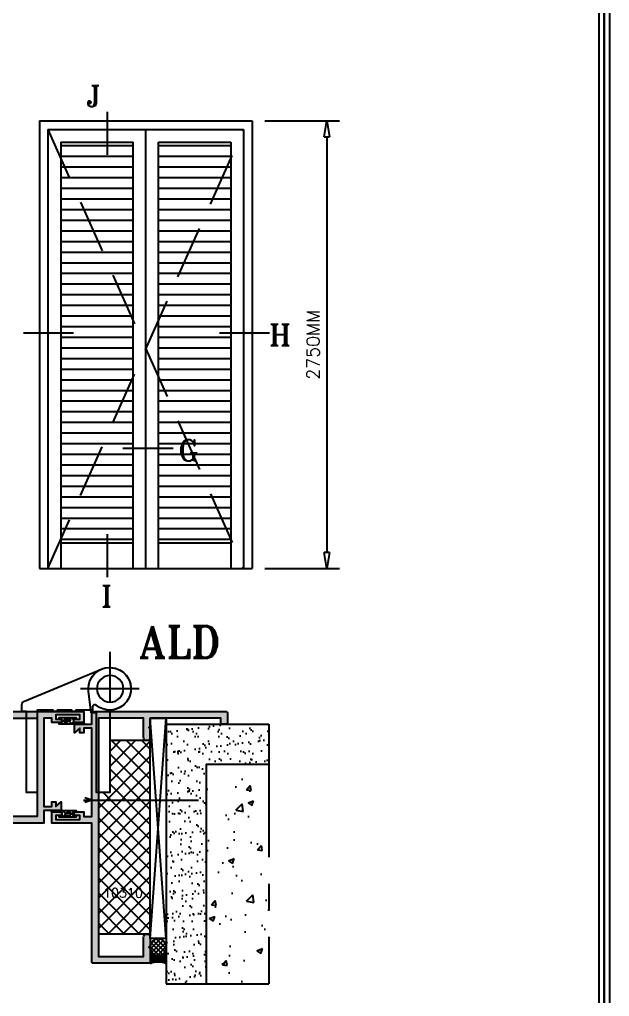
# Model space of a CAD drawing. Header units: centimetres. Extents: x -10126 to 3518, y -12053 to -9298.
# Drawn here: x 2932 to 3518, y -11219 to -10249 of the extents above; entities that cross this region are included whole.
import ezdxf
from ezdxf.enums import TextEntityAlignment as Align

# ---------------------------------------------------------------- set-up
doc = ezdxf.new("R2010")
doc.units = ezdxf.units.CM
doc.header["$LTSCALE"] = 100
doc.header["$MEASUREMENT"] = 0
doc.header["$PDMODE"] = 1
doc.linetypes.add('CENTER', pattern=[2, 1.25, -0.25, 0.25, -0.25])
doc.linetypes.add('DASHED', pattern=[0.75, 0.5, -0.25])
doc.layers.add('DEFPOINT', color=7, linetype='Continuous', plot=False)
for name, color, linetype in [('HANDRAIL', 161, 'Continuous'), ('SCHEDULE LINES-01', 2, 'Continuous'), ('SCHEDULE LINES-02', 8, 'Continuous'), ('TEXT', 3, 'Continuous'), ('WINDOW', 1, 'Continuous')]:
    doc.layers.add(name, color=color, linetype=linetype)
doc.layers.get('0').freeze()
doc.styles.add('ALUM18', font='romans.shx', dxfattribs={"width": 0.8, "height": 18})
doc.styles.add('ROMANS', font='romans')
doc.styles.add('ROMANT', font='romant', dxfattribs={"width": 0.75, "height": 12})
doc.dimstyles.new('ALUM18', dxfattribs={"dimtxt": 18, "dimasz": 25, "dimexe": 12, "dimexo": 12, "dimgap": 7, "dimtad": 1, "dimlfac": 0.2, "dimdsep": 46, "dimtxsty": 'ALUM18', "dimblk1": 'CLOSEDBLANK', "dimblk2": 'CLOSEDBLANK', "dimsah": 1, "dimcen": 2.5, "dimclrd": 1, "dimclre": 1, "dimclrt": 3, "dimadec": 0, "dimazin": 0, "dimtfac": 1, "dimtofl": 0, "dimtmove": 1, "dimatfit": 3, "dimldrblk": 'CLOSEDBLANK', "dimfxl": 1, "dimtolj": 1, "dimtzin": 0, "dimarcsym": 0})

# ---------------------------------------------------------------- blocks, each defined once
blk = doc.blocks.new('1W1W1W')
at = {"layer": 'SCHEDULE LINES-01'}
for points in [[(-40875.43, 982.11, 0), (-40875.43, 3737.26, 0), (-36879.5, 3737.26, 0), (-36879.5, 982.11, 0)], [(-40875.43, 982.11, 0), (-40875.43, 3737.26, 0), (-36879.5, 3737.26, 0), (-36879.5, 982.11, 0)], [(-40875.43, 982.11, 0), (-40875.43, 3737.26, 0), (-36879.5, 3737.26, 0), (-36879.5, 982.11, 0)], [(-40864.77, 992.76, 0), (-40864.77, 3534.85, 0), (-36890.16, 3534.85, 0), (-36890.16, 992.76, 0)], [(-40864.77, 992.76, 0), (-40864.77, 3534.85, 0), (-36890.16, 3534.85, 0), (-36890.16, 992.76, 0)], [(-40864.77, 992.76, 0), (-40864.77, 3534.85, 0), (-36890.16, 3534.85, 0), (-36890.16, 992.76, 0)]]:
    blk.add_polyline3d(points, close=True, dxfattribs=at)
at = {"layer": 'SCHEDULE LINES-02', "elevation": 0}
blk.add_lwpolyline([(-40870.1, 3731.93), (-36884.83, 3731.93), (-36884.83, 3540.18), (-36884.83, 987.43), (-40870.1, 987.43), (-40870.1, 3540.18), (-40870.1, 3731.93), (-36884.83, 3731.93), (-36884.83, 3540.18), (-36884.83, 987.43), (-40870.1, 987.43), (-40870.1, 3540.18), (-40870.1, 987.43), (-36884.83, 987.43), (-36884.83, 3540.18), (-36884.83, 3731.93)], close=True, dxfattribs=at)
blk = doc.blocks.new('SE6')
h = blk.add_hatch()
h.set_pattern_fill('U', color=11, scale=1.2, angle=45, style=0, double=1, pattern_type=0)
h.set_pattern_definition([(45, (267.852, 0.2828), (-0.848528, 0.848528), []), (135, (267.852, 0.2828), (-0.848528, -0.848528), [])])
edge = h.paths.add_edge_path()
edge.add_ellipse((-0.53, -0.09), major_axis=(0, -3.18), ratio=0.943916, start_angle=0, end_angle=360)
at = {"color": 21}
for centre, start, end in [((-0.53, -8.03), 112.02, 112.6199), ((-0.53, -8.63), 110.7261, 112.6199), ((-0.53, -9.23), 108.7163, 112.6199), ((-0.53, -9.83), 105.8582, 112.6199), ((-0.53, -10.43), 101.6893, 112.6199), ((-0.53, -11.03), 67.3801, 112.6199), ((-0.53, -10.43), 67.3801, 78.3107), ((-0.53, -9.83), 67.3801, 74.1418), ((-0.53, -9.23), 67.3801, 71.2837), ((-0.53, -8.63), 67.3801, 69.2739), ((-0.53, -8.03), 67.3801, 67.98), ((-0.53, -11.63), 67.3801, 112.6199), ((-0.53, -12.23), 67.3801, 112.6199), ((-0.53, -12.83), 67.3801, 112.6199), ((-0.53, -13.43), 67.3801, 112.6199)]:
    blk.add_arc(centre, 7.8, start, end, dxfattribs=at)
blk.add_ellipse((-0.53, -0.09), major_axis=(0, -3.18), ratio=0.943916)
blk = doc.blocks.new('ARO')
at = {"color": 1, "linetype": 'CENTER'}
blk.add_line((0, -3.07), (0, 40.2), dxfattribs=at)
at = {"color": 1, "linetype": 'Continuous'}
for q in [(-0.91, -2.55), (0.91, -2.55)]:
    blk.add_line((0, 0), q, dxfattribs=at)
blk = doc.blocks.new('_CLOSEDBLANK')
at = {"color": 0, "linetype": 'ByBlock'}
for p, q in [((-1, 0.167), (0, 0)), ((-1, 0.167), (-1, -0.167)), ((0, 0), (-1, -0.167))]:
    blk.add_line(p, q, dxfattribs=at)
blk = doc.blocks.new('*D42')
at = {"color": 1, "lineweight": -2, "transparency": 16777216}
for p, q in [((1324.02, 875.7), (1394.29, 875.7)), ((1382.29, 860.7), (1382.29, 470.1)), ((1324.02, 455.1), (1394.29, 455.1))]:
    blk.add_line(p, q, dxfattribs=at)
at = {"layer": 'DEFPOINT', "color": 0, "transparency": 16777216}
for p in [(1312.02, 875.7), (1312.02, 455.1), (1382.29, 455.1)]:
    blk.add_point(p, dxfattribs=at)
at = {"color": 1, "lineweight": -2, "transparency": 16777216, "xscale": 15, "yscale": 15, "zscale": 15}
for p, rotation in [((1382.29, 875.7), 90), ((1382.29, 455.1), 270)]:
    blk.add_blockref('_CLOSEDBLANK', p, dxfattribs=dict(at, rotation=rotation))
at = {"color": 3, "transparency": 16777216, "insert": (1369.29, 665.4), "char_height": 12, "attachment_point": 5, "rotation": 90, "style": 'ROMANS'}
blk.add_mtext('\\A1;2750MM', dxfattribs=at)
blk = doc.blocks.new('A$C28501ABB')
h = blk.add_hatch()
h.set_pattern_fill('LINE', color=4, scale=80, style=0)
h.set_pattern_definition([(360, (421.731, 45.546), (2e-15, 10), [])])
h.paths.add_polyline_path([(1200.018, 634.49), (1200.018, 688.307), (1132.018, 840.79), (1132.018, 482.007)])
h.paths.add_polyline_path([(1200.018, 855.698), (1132.018, 855.698), (1132.018, 840.79), (1200.018, 688.307)])
h.paths.add_polyline_path([(1224.018, 688.307), (1292.018, 840.79), (1292.018, 855.698), (1224.018, 855.698)])
h.paths.add_polyline_path([(1292.018, 840.79), (1224.018, 688.307), (1224.018, 634.49), (1292.018, 482.007)])
h.paths.add_polyline_path([(1224.018, 479.098), (1292.018, 479.098), (1292.018, 482.007), (1224.018, 634.49)])
h.paths.add_polyline_path([(1200.018, 634.49), (1132.018, 482.007), (1132.018, 479.098), (1200.018, 479.098)])
h.paths.add_polyline_path([(1240.348, 551.091), (1267.49, 551.091), (1267.49, 581.091), (1240.348, 581.091)], flags=24)
h = blk.add_hatch(color=256)
h.paths.add_polyline_path([(1034.951, 221.968), (1034.951, 314.468), (1053.701, 314.468), (1109.951, 314.468), (1109.951, 221.968), (1053.701, 221.968)], flags=16)
edge = h.paths.add_edge_path()
edge.add_line((1053.701, 320.718), (1153.701, 320.718))
edge.add_line((1153.701, 320.718), (1153.701, 310.218))
edge.add_line((1153.701, 310.218), (1145.826, 310.218))
edge.add_arc((1145.826, 311.843), 1.625, 90.000061, 269.999914, ccw=False)
edge.add_line((1145.826, 313.468), (1149.951, 313.468))
edge.add_line((1149.951, 313.468), (1149.951, 317.468))
edge.add_line((1149.951, 317.468), (1138.701, 317.468))
edge.add_line((1138.701, 317.468), (1127.451, 317.468))
edge.add_line((1127.451, 317.468), (1127.451, 313.468))
edge.add_line((1127.451, 313.468), (1131.576, 313.468))
edge.add_arc((1131.576, 311.843), 1.625, -89.999914, 89.999939, ccw=False)
edge.add_line((1131.576, 310.218), (1123.701, 310.218))
edge.add_line((1123.701, 310.218), (1123.701, 314.468))
edge.add_line((1123.701, 314.468), (1116.201, 314.468))
edge.add_line((1116.201, 314.468), (1116.201, 231.468))
edge.add_line((1116.201, 231.468), (1123.701, 231.468))
edge.add_line((1123.701, 231.468), (1123.701, 235.718))
edge.add_line((1123.701, 235.718), (1127.451, 235.718))
edge.add_line((1127.451, 235.718), (1127.451, 231.468))
edge.add_line((1127.451, 231.468), (1132.451, 235.718))
edge.add_line((1132.451, 235.718), (1132.451, 227.718))
edge.add_line((1132.451, 227.718), (1116.201, 227.718))
edge.add_line((1116.201, 227.718), (1116.201, 215.718))
edge.add_line((1116.201, 215.718), (1053.701, 215.718))
edge.add_line((1053.701, 215.718), (991.201, 215.718))
edge.add_line((991.201, 215.718), (991.201, 226.218))
edge.add_line((991.201, 226.218), (999.076, 226.218))
edge.add_arc((999.076, 224.593), 1.625, -89.999939, 89.999914, ccw=False)
edge.add_line((999.076, 222.968), (994.951, 222.968))
edge.add_line((994.951, 222.968), (994.951, 218.968))
edge.add_line((994.951, 218.968), (1006.201, 218.968))
edge.add_line((1006.201, 218.968), (1017.451, 218.968))
edge.add_line((1017.451, 218.968), (1017.451, 222.968))
edge.add_line((1017.451, 222.968), (1013.326, 222.968))
edge.add_arc((1013.326, 224.593), 1.625, 90.000086, 269.999939, ccw=False)
edge.add_line((1013.326, 226.218), (1021.201, 226.218))
edge.add_line((1021.201, 226.218), (1021.201, 221.968))
edge.add_line((1021.201, 221.968), (1028.701, 221.968))
edge.add_line((1028.701, 221.968), (1028.701, 304.968))
edge.add_line((1028.701, 304.968), (1021.201, 304.968))
edge.add_line((1021.201, 304.968), (1021.201, 300.718))
edge.add_line((1021.201, 300.718), (1017.451, 300.718))
edge.add_line((1017.451, 300.718), (1017.451, 304.968))
edge.add_line((1017.451, 304.968), (1012.451, 300.718))
edge.add_line((1012.451, 300.718), (1012.451, 308.718))
edge.add_line((1012.451, 308.718), (1028.701, 308.718))
edge.add_line((1028.701, 308.718), (1028.701, 320.718))
edge.add_line((1028.701, 320.718), (1053.701, 320.718))
h = blk.add_hatch(color=256)
edge = h.paths.add_edge_path()
edge.add_arc((1213.076, 108.343), 3.125, 0.000028, 179.999972, ccw=False)
edge.add_line((1216.201, 108.343), (1216.201, 100.218))
edge.add_line((1216.201, 100.218), (1214.951, 98.968))
edge.add_line((1214.951, 98.968), (1216.201, 97.718))
edge.add_line((1216.201, 97.718), (1216.201, 85.218))
edge.add_arc((1214.951, 85.218), 1.25, -90, 0, ccw=False)
edge.add_line((1214.951, 83.968), (1162.451, 83.968))
edge.add_arc((1162.451, 85.218), 1.25, 180, 270, ccw=False)
edge.add_line((1161.201, 85.218), (1161.201, 215.718))
edge.add_line((1161.201, 215.718), (1123.701, 215.718))
edge.add_line((1123.701, 215.718), (1123.701, 226.218))
edge.add_line((1123.701, 226.218), (1131.576, 226.218))
edge.add_arc((1131.576, 224.593), 1.625, -89.999939, 89.999914, ccw=False)
edge.add_line((1131.576, 222.968), (1127.451, 222.968))
edge.add_line((1127.451, 222.968), (1127.451, 218.968))
edge.add_line((1127.451, 218.968), (1138.701, 218.968))
edge.add_line((1138.701, 218.968), (1149.951, 218.968))
edge.add_line((1149.951, 218.968), (1149.951, 222.968))
edge.add_line((1149.951, 222.968), (1145.826, 222.968))
edge.add_arc((1145.826, 224.593), 1.625, 90.000086, 269.999939, ccw=False)
edge.add_line((1145.826, 226.218), (1153.701, 226.218))
edge.add_line((1153.701, 226.218), (1153.701, 221.968))
edge.add_line((1153.701, 221.968), (1161.201, 221.968))
edge.add_line((1161.201, 221.968), (1161.201, 304.968))
edge.add_line((1161.201, 304.968), (1153.701, 304.968))
edge.add_line((1153.701, 304.968), (1153.701, 300.718))
edge.add_line((1153.701, 300.718), (1149.951, 300.718))
edge.add_line((1149.951, 300.718), (1149.951, 304.968))
edge.add_line((1149.951, 304.968), (1144.951, 300.718))
edge.add_line((1144.951, 300.718), (1144.951, 308.718))
edge.add_line((1144.951, 308.718), (1161.201, 308.718))
edge.add_line((1161.201, 308.718), (1161.201, 320.718))
edge.add_line((1161.201, 320.718), (1287.451, 320.718))
edge.add_arc((1287.451, 319.468), 1.25, 0, 90, ccw=False)
edge.add_line((1288.701, 319.468), (1288.701, 308.718))
edge.add_line((1288.701, 308.718), (1282.451, 308.718))
edge.add_line((1282.451, 308.718), (1282.451, 314.468))
edge.add_line((1282.451, 314.468), (1216.201, 314.468))
edge.add_line((1216.201, 314.468), (1216.201, 306.968))
edge.add_line((1216.201, 306.968), (1214.951, 305.718))
edge.add_line((1214.951, 305.718), (1216.201, 304.468))
edge.add_line((1216.201, 304.468), (1216.201, 296.343))
edge.add_arc((1213.076, 296.343), 3.125, 180.000028, 359.999972, ccw=False)
edge.add_line((1209.951, 296.343), (1209.951, 314.468))
edge.add_line((1209.951, 314.468), (1167.451, 314.468))
edge.add_line((1167.451, 314.468), (1167.451, 90.218))
edge.add_line((1167.451, 90.218), (1209.951, 90.218))
edge.add_line((1209.951, 90.218), (1209.951, 108.343))
at = {"linetype": 'Continuous'}
h = blk.add_hatch(dxfattribs=at)
h.set_pattern_fill('U', color=11, scale=3.75, angle=-45, style=0, double=1, pattern_type=0)
h.set_pattern_definition([(225, (4220.1348, 323.768), (-2.6516504, 2.6516504), []), (135, (4220.1348, 323.768), (2.6516504, 2.6516504), [])])
edge = h.paths.add_edge_path(flags=16)
edge.add_line((1141.185, 313.211), (1137.121, 313.211))
edge.add_arc((1137.121, 311.961), 1.25, 90, 180)
edge.add_line((1135.871, 311.961), (1135.871, 311.391))
edge.add_line((1135.871, 311.391), (1139.935, 311.391))
edge.add_arc((1139.935, 312.641), 1.25, 270, 360)
edge.add_line((1141.185, 312.641), (1141.185, 313.211))
edge = h.paths.add_edge_path()
edge.add_line((1130.663, 309.498), (1130.663, 310.118))
edge.add_line((1130.663, 310.118), (1133.107, 310.118))
edge.add_line((1133.107, 310.118), (1133.107, 312.954))
edge.add_line((1133.107, 312.954), (1130.718, 314.12))
edge.add_line((1130.718, 314.12), (1130.718, 315.123))
edge.add_line((1130.718, 315.123), (1146.7, 315.123))
edge.add_line((1146.7, 315.123), (1146.7, 314.261))
edge.add_line((1146.7, 314.261), (1144.087, 312.985))
edge.add_line((1144.087, 312.985), (1144.087, 310.216))
edge.add_line((1144.087, 310.216), (1153.86, 310.216))
edge.add_line((1153.86, 310.216), (1154.422, 308.791))
edge.add_line((1154.422, 308.791), (1130.663, 308.791))
edge.add_line((1130.663, 308.791), (1130.663, 310.118))
h = blk.add_hatch()
h.set_pattern_fill('AR-SAND', color=256, scale=7.5, style=0)
h.set_pattern_definition([(37.5, (-44.338, -7.393), (-0.47245, 14.45118), [0, -11.4, 0, -12.75, 0, -12.1875]), (7.5, (-44.338, -7.393), (13.27333, 21.1661), [0, -6.15, 0, -10.275, 0, -3.9375]), (327.5, (-53.563, -7.393), (23.35606, 0.04244), [0, -3.75, 0, -13.5, 0, -17.625]), (317.5, (-53.563, -7.393), (22.54595, 6.58257), [0, -1.875, 0, -8.85, 0, -10.125])])
h.paths.add_polyline_path([(1231.201, 64.656), (1268.701, 64.656), (1268.701, 271.218), (1327.654, 271.218), (1327.654, 308.718), (1231.201, 308.718)])
h = blk.add_hatch()
h.set_pattern_fill('_U', color=11, scale=10, angle=45, style=0, double=1, pattern_type=0)
h.set_pattern_definition([(135, (1346.936, 423.735), (7.07107, 7.07107), []), (45, (1346.936, 423.735), (7.07107, -7.07107), [])])
h.paths.add_polyline_path([(1167.451, 244.468), (1178.076, 244.468), (1178.076, 293.218), (1216.201, 293.218), (1216.201, 111.468), (1167.451, 111.468)])
h.paths.add_polyline_path([(1205.644, 145.51), (1175.436, 145.51), (1175.436, 154.885), (1205.644, 154.885)], flags=24)
h = blk.add_hatch()
h.set_pattern_fill('AR-CONC', color=256, scale=7.5, style=0)
h.set_pattern_definition([(50, (-44.34, -7.393), (53.7945, -4.7064), [5.625, -61.875]), (355, (-44.34, -7.39), (-10.4064, 56.4144), [4.5, -49.5]), (100.4514, (-39.855, -7.785), (43.3882, 51.708), [4.7805, -52.5857]), (46.184, (-44.34, 7.61), (80.043, -12.414), [8.4375, -92.8125]), (96.6356, (-37.67, 6.57), (70.0997, 73.059), [7.1708, -78.8785]), (351.184, (-44.34, 7.61), (70.0996, 73.059), [6.75, -74.25]), (21, (-36.84, 3.857), (44.768, -30.1964), [5.625, -61.875]), (326, (-36.84, 3.86), (18.2486, 54.3863), [4.5, -49.5]), (71.4514, (-33.11, 1.34), (63.0167, 24.1898), [4.7805, -52.5857]), (37.5, (-44.338, -7.393), (0.912, 24.96704), [0, -48.9, 0, -50.25, 0, -49.6875]), (7.5, (-44.338, -7.393), (19.7302, 29.5809), [0, -28.65, 0, -47.775, 0, -18.9375]), (327.5, (-61.063, -7.393), (40.03668, -1.69162), [0, -18.75, 0, -58.5, 0, -77.625]), (317.5, (-68.563, -7.393), (43.739, 7.5079), [0, -24.375, 0, -38.85, 0, -55.125])])
h.paths.add_polyline_path([(1327.654, 271.218), (1268.701, 271.218), (1268.701, 64.656), (1327.654, 64.656)])
h = blk.add_hatch(dxfattribs=at)
h.set_pattern_fill('U', color=11, scale=3.75, angle=-45, style=0, double=1, pattern_type=0)
h.set_pattern_definition([(225, (4220.0682, 323.768), (-2.6516504, 2.6516504), []), (135, (4220.0682, 323.768), (2.6516504, 2.6516504), [])])
edge = h.paths.add_edge_path(flags=16)
edge.add_line((1136.166, 223.221), (1140.23, 223.221))
edge.add_arc((1140.23, 224.471), 1.25, 270, 360)
edge.add_line((1141.48, 224.471), (1141.48, 225.041))
edge.add_line((1141.48, 225.041), (1137.416, 225.041))
edge.add_arc((1137.416, 223.791), 1.25, 90, 180)
edge.add_line((1136.166, 223.791), (1136.166, 223.221))
edge = h.paths.add_edge_path()
edge.add_line((1146.688, 226.934), (1146.688, 226.314))
edge.add_line((1146.688, 226.314), (1144.245, 226.314))
edge.add_line((1144.245, 226.314), (1144.245, 223.478))
edge.add_line((1144.245, 223.478), (1146.633, 222.312))
edge.add_line((1146.633, 222.312), (1146.633, 221.309))
edge.add_line((1146.633, 221.309), (1130.652, 221.309))
edge.add_line((1130.652, 221.309), (1130.652, 222.171))
edge.add_line((1130.652, 222.171), (1133.265, 223.447))
edge.add_line((1133.265, 223.447), (1133.265, 226.216))
edge.add_line((1133.265, 226.216), (1123.492, 226.216))
edge.add_line((1123.492, 226.216), (1122.93, 227.641))
edge.add_line((1122.93, 227.641), (1146.688, 227.641))
edge.add_line((1146.688, 227.641), (1146.688, 226.314))
for p, q in [((1175.932, 843.831), (1175.932, 884.207)), ((1112.018, 875.698), (1112.018, 455.098)), ((1112.018, 875.698), (1312.018, 875.698)), ((1312.018, 875.698), (1312.018, 455.098)), ((1120.018, 867.698), (1120.018, 455.098)), ((1120.018, 867.698), (1304.018, 867.698)), ((1212.018, 455.098), (1212.018, 867.698)), ((1304.018, 867.698), (1304.018, 455.098)), ((1132.018, 855.698), (1132.018, 455.098)), ((1132.018, 855.698), (1200.018, 855.698)), ((1200.018, 455.098), (1200.018, 855.698)), ((1224.018, 455.098), (1224.018, 855.698)), ((1224.018, 855.698), (1292.018, 855.698)), ((1292.018, 855.698), (1292.018, 455.098)), ((1144.08, 676.283), (1096.93, 676.283)), ((1328.364, 676.283), (1281.213, 676.283)), ((1237.701, 567.808), (1190.55, 567.808)), ((1175.932, 446.985), (1175.932, 487.362)), ((1132.018, 479.098), (1200.018, 479.098)), ((1224.018, 479.098), (1292.018, 479.098)), ((1112.018, 455.098), (1312.018, 455.098)), ((1216.201, 108.343), (1216.201, 296.343)), ((1216.201, 293.218), (1178.076, 293.218)), ((1216.201, 111.468), (1167.451, 111.468))]:
    blk.add_line(p, q)
at = {"color": 1, "linetype": 'DASHED'}
for p, q in [((1120.018, 867.698), (1304.018, 455.098)), ((1120.018, 455.098), (1304.018, 867.698))]:
    blk.add_line(p, q, dxfattribs=at)
at = {"color": 1, "linetype": 'CENTER'}
for p, q in [((1178.576, 330.307), (1178.576, 376.681)), ((1205.65, 341.968), (1150.745, 341.968)), ((1327.654, 308.718), (1327.654, 64.656)), ((1231.201, 64.656), (1327.654, 64.656))]:
    blk.add_line(p, q, dxfattribs=at)
at = {"color": 1}
for p, q in [((1216.201, 107.203), (1231.201, 314.468)), ((1231.201, 107.203), (1216.201, 314.468))]:
    blk.add_line(p, q, dxfattribs=at)
at = {"color": 6}
for p, q in [((1231.201, 314.468), (1231.201, 64.656)), ((1231.201, 308.718), (1327.654, 308.718))]:
    blk.add_line(p, q, dxfattribs=at)
at = {"color": 4}
for q in [(1268.701, 64.656), (1327.654, 271.218)]:
    blk.add_line((1268.701, 271.218), q, dxfattribs=at)
at = {"color": 1}
for points in [[(1170.427, 360.448, -1.7619197), (1165.434, 326.47, 0.6322084), (1161.826, 324.758), (1161.826, 321.968), (1146.201, 321.968), (1146.201, 320.718), (1142.451, 320.718), (1142.451, 321.968), (1128.701, 321.968), (1128.701, 320.718), (1124.951, 320.718), (1124.951, 321.968), (1109.951, 321.968), (1109.951, 244.468), (1099.951, 244.468), (1099.951, 320.718), (1095.576, 320.718), (1095.576, 326.962, -0.3034238), (1097.892, 330.427)], [(1160.576, 319.468), (1158.212, 339.64, -2.6285192), (1178.076, 321.968), (1178.076, 244.468), (1165.576, 244.468), (1165.576, 319.468)]]:
    blk.add_lwpolyline(points, format="xyb", close=True, dxfattribs=at)
at = {"color": 7}
blk.add_lwpolyline([(1053.701, 320.718), (1153.701, 320.718), (1153.701, 310.218), (1145.826, 310.218, -0.9999987), (1145.826, 313.468), (1149.951, 313.468), (1149.951, 317.468), (1138.701, 317.468), (1127.451, 317.468), (1127.451, 313.468), (1131.576, 313.468, -0.9999987), (1131.576, 310.218), (1123.701, 310.218), (1123.701, 314.468), (1116.201, 314.468), (1116.201, 231.468), (1123.701, 231.468), (1123.701, 235.718), (1127.451, 235.718), (1127.451, 231.468), (1132.451, 235.718), (1132.451, 227.718), (1116.201, 227.718), (1116.201, 215.718), (1053.701, 215.718)], format="xyb", dxfattribs=at)
blk.add_lwpolyline([(1034.951, 221.968), (1034.951, 314.468), (1053.701, 314.468), (1109.951, 314.468), (1109.951, 221.968), (1053.701, 221.968)], close=True, dxfattribs=at)
blk.add_lwpolyline([(1209.951, 108.343, -0.9999995), (1216.201, 108.343), (1216.201, 100.218), (1214.951, 98.968), (1216.201, 97.718), (1216.201, 85.218, -0.4142136), (1214.951, 83.968), (1162.451, 83.968, -0.4142136), (1161.201, 85.218), (1161.201, 215.718), (1123.701, 215.718), (1123.701, 226.218), (1131.576, 226.218, -0.9999987), (1131.576, 222.968), (1127.451, 222.968), (1127.451, 218.968), (1138.701, 218.968), (1149.951, 218.968), (1149.951, 222.968), (1145.826, 222.968, -0.9999987), (1145.826, 226.218), (1153.701, 226.218), (1153.701, 221.968), (1161.201, 221.968), (1161.201, 304.968), (1153.701, 304.968), (1153.701, 300.718), (1149.951, 300.718), (1149.951, 304.968), (1144.951, 300.718), (1144.951, 308.718), (1161.201, 308.718), (1161.201, 320.718), (1287.451, 320.718, -0.4142136), (1288.701, 319.468), (1288.701, 308.718), (1282.451, 308.718), (1282.451, 314.468), (1216.201, 314.468), (1216.201, 306.968), (1214.951, 305.718), (1216.201, 304.468), (1216.201, 296.343, -0.9999995), (1209.951, 296.343), (1209.951, 314.468), (1167.451, 314.468), (1167.451, 90.218), (1209.951, 90.218)], format="xyb", close=True)
at = {"color": 11}
for points in [[(1130.663, 309.498), (1130.663, 310.118), (1133.107, 310.118), (1133.107, 312.954), (1130.718, 314.12), (1130.718, 315.123), (1146.7, 315.123), (1146.7, 314.261), (1144.087, 312.985), (1144.087, 310.216), (1153.86, 310.216), (1154.422, 308.791), (1130.663, 308.791), (1130.663, 310.118)], [(1146.688, 226.934), (1146.688, 226.314), (1144.245, 226.314), (1144.245, 223.478), (1146.633, 222.312), (1146.633, 221.309), (1130.652, 221.309), (1130.652, 222.171), (1133.265, 223.447), (1133.265, 226.216), (1123.492, 226.216), (1122.93, 227.641), (1146.688, 227.641), (1146.688, 226.314)]]:
    blk.add_lwpolyline(points, dxfattribs=at)
for points in [[(1141.185, 313.211), (1137.121, 313.211, 0.4142136), (1135.871, 311.961), (1135.871, 311.391), (1139.935, 311.391, 0.4142136), (1141.185, 312.641)], [(1136.166, 223.221), (1140.23, 223.221, 0.4142136), (1141.48, 224.471), (1141.48, 225.041), (1137.416, 225.041, 0.4142136), (1136.166, 223.791)]]:
    blk.add_lwpolyline(points, format="xyb", close=True, dxfattribs=at)
blk.add_lwpolyline([(1231.201, 107.203), (1216.201, 107.203), (1216.201, 314.468), (1231.201, 314.468)], close=True)
at = {"color": 1}
for start, end in [(0, 180), (180, 0)]:
    blk.add_arc((1178.576, 341.968), 12.5, start, end, dxfattribs=at)
at = {"xscale": -2.5, "yscale": 2.5, "zscale": 2.5, "rotation": 270}
blk.add_blockref('ARO', (1161.201, 237.305), dxfattribs=at)
at = {"xscale": -2.5, "yscale": 2.5, "zscale": 2.5}
blk.add_blockref('SE6', (1222.384, 99.473), dxfattribs=at)
at = {"style": 'ROMANT'}
for s, height, p in [('J', 20, (1156.015, 888.995)), ('H', 20, (1327.956, 664.566)), ('G', 20, (1242.49, 556.091)), ('I', 20, (1170.036, 419.142)), ('ALD', 30, (1205.4, 370.963))]:
    blk.add_text(s, height=height, dxfattribs=at).set_placement(p)
at = {"color": 2, "style": 'ROMANS'}
blk.add_text('10310', height=8.75, dxfattribs=at).set_placement((1190.54, 150.197), align=Align.MIDDLE)
dim = blk.add_linear_dim(base=(1382.291, 455.098), p1=(1312.018, 875.698), p2=(1312.018, 455.098), angle=90, text='2750MM', dimstyle='ALUM18', override={"dimtxt": 12, "dimasz": 15, "dimlfac": 0.4, "dimtxsty": 'ROMANS'})
dim.commit()
dim.dimension.update_dxf_attribs({"geometry": '*D42', "text_midpoint": (1369.291, 665.398)})
blk = doc.blocks.new('A$C036B1D05')
at = {"layer": 'WINDOW', "xscale": 1.056000000000349, "yscale": 1.056000000000349, "zscale": 1.056000000000349}
blk.add_blockref('A$C28501ABB', (2196.95, -1339.63, 0), dxfattribs=at)

msp = doc.modelspace()

# ---------------------------------------------------------------- block references
at = {"layer": 'HANDRAIL'}
msp.add_blockref('1W1W1W', (40397.12, -13034.8), dxfattribs=at)
at = {"layer": 'TEXT'}
msp.add_blockref('A$C036B1D05', (-419.6, -9935.2, 0), dxfattribs=at)

doc.saveas('drawing.dxf')
